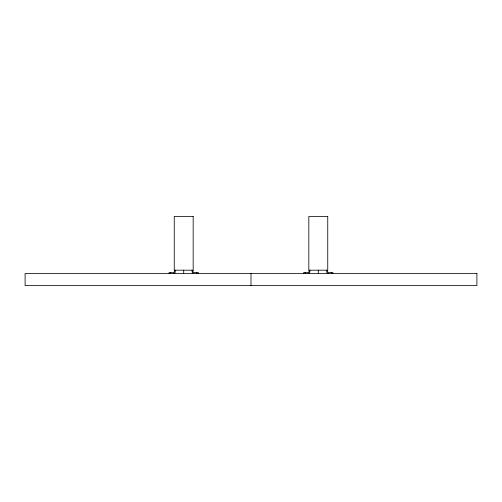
<?xml version="1.0" encoding="UTF-8"?>
<svg xmlns="http://www.w3.org/2000/svg" width="502" height="502" viewBox="0 0 502 502"><rect width="100%" height="100%" fill="white"/><g stroke="black" fill="none" stroke-linecap="round" stroke-linejoin="round"><path stroke-width="0.75" d="M173.679 273.439L175.154 272.592L175.386 270.189M308.259 273.439L309.734 272.592L309.96 270.189M328.321 273.439L326.84 272.592L326.614 270.189M193.741 273.439L192.266 272.592L192.034 270.189M332.895 273.439L332.895 272.498C331.063 272.435 326.4 273.772 327.561 270.189M331.383 272.498L331.383 273.439M318.287 270.189L318.287 273.439M309.019 270.189C310.18 273.772 305.511 272.435 303.679 272.498L303.679 273.439M305.191 272.498L305.191 273.439M251 273.439L251 285.55M198.315 273.439L198.315 272.498C196.489 272.435 191.82 273.772 192.981 270.189M196.803 272.498L196.803 273.439M183.707 270.189L183.707 273.439M174.439 270.189C175.6 273.772 170.931 272.435 169.099 272.498L169.099 273.439M170.617 272.498L170.617 273.439M193.17 216.45L174.25 216.45L174.25 270.189L193.17 270.189L193.17 216.45M327.75 216.45L308.824 216.45L308.824 270.189L327.75 270.189L327.75 216.45M476.9 273.439L25.1 273.439L25.1 285.55L476.9 285.55L476.9 273.439"/></g></svg>
